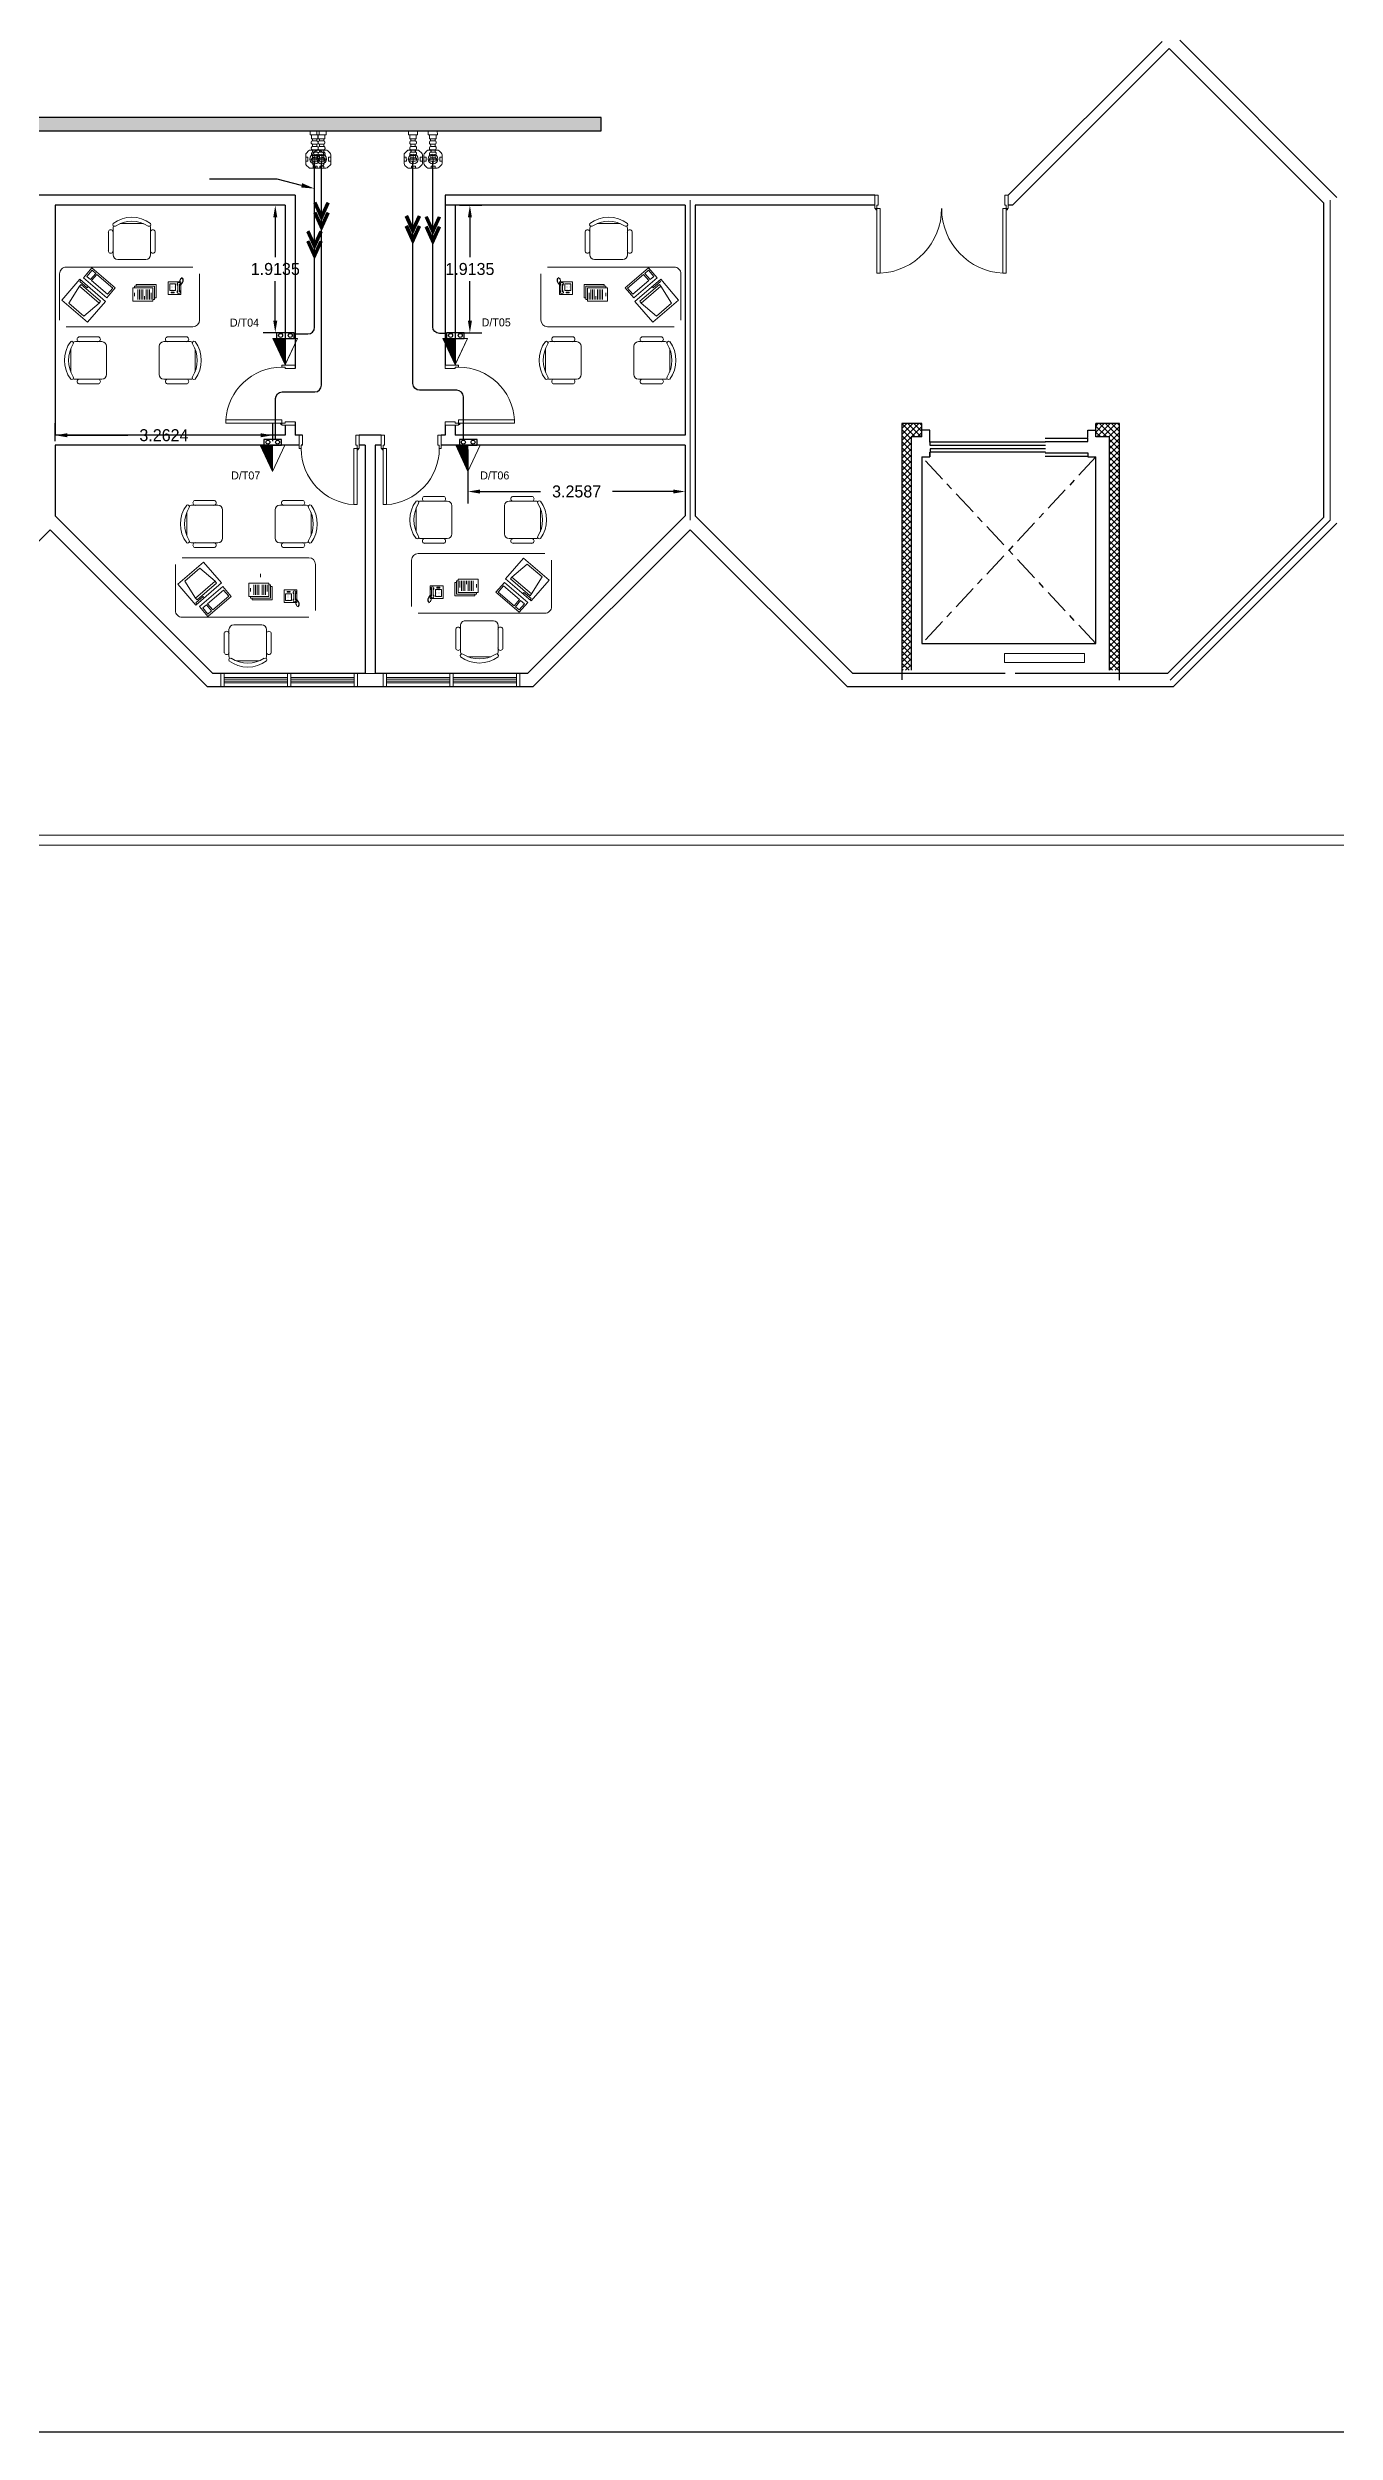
# Model space of a CAD drawing. Extents: x -3700 to 3801, y 313 to 399.
# Drawn here: x 74.96 to 94.27, y 312.72 to 348.49 of the extents above; entities that cross this region are included whole.
import ezdxf
from ezdxf import colors
from ezdxf.entities.mleader import LeaderData, LeaderLine
from ezdxf.enums import TextEntityAlignment as Align
from ezdxf.math import Vec2, Vec3

# ---------------------------------------------------------------- set-up
doc = ezdxf.new("R2010")
doc.units = 0
doc.header["$LTSCALE"] = 0.15
doc.linetypes.add('CENTERX2', pattern=[4, 2.5, -0.5, 0.5, -0.5])
doc.linetypes.add('CONTINOUS', pattern=[0])
doc.layers.get('0').update_dxf_attribs({"color": 252})
doc.layers.get('Defpoints').update_dxf_attribs({"color": 252})
for name, color, linetype, lineweight in [('0 LEGEND', 140, 'Continuous', 0), ('anal', 252, 'Continuous', 20), ('DOOR', 252, 'Continuous', 20), ('EL-PULL BOX-50', 3, 'Continuous', 0), ('elev', 252, 'Continuous', 9), ('sofa', 252, 'Continuous', 9), ('T-STRUCTURED', 7, 'Continuous', 0), ('TMG-LC-ACCEORISE', 1, 'Continuous', 0), ('wall', 252, 'Continuous', 30)]:
    doc.layers.add(name, color=color, linetype=linetype, lineweight=lineweight)
for name, color, linetype in [('0 sockets', 252, 'Continuous'), ('0 sound', 252, 'Continuous'), ('0 WIRINF', 2, 'Continuous'), ('AUTOINCR', 7, 'Continuous'), ('bound', 252, 'Continuous'), ('CPTOOLS-TRAY', 1, 'Continuous'), ('d1', 252, 'Continuous')]:
    doc.layers.add(name, color=color, linetype=linetype)
doc.dimstyles.get("Standard").update_dxf_attribs({"dimtxt": 0.18, "dimasz": 0.18, "dimexe": 0.18, "dimexo": 0.0625, "dimgap": 0.09, "dimtad": 0, "dimtih": 1, "dimtoh": 1, "dimdec": 4, "dimzin": 0, "dimdsep": 46, "dimtxsty": 'Standard', "dimcen": 0.09, "dimadec": 0, "dimazin": 0, "dimtfac": 1, "dimtdec": 4, "dimtofl": 0, "dimtmove": 0, "dimatfit": 3, "dimfxl": 1, "dimtolj": 1, "dimtzin": 0, "dimarcsym": 0})

# ---------------------------------------------------------------- blocks, each defined once
blk = doc.blocks.new('CHAIR7')
for p, q in [((0, 9), (0, -9)), ((20, 12), (3, 12)), ((5.1, 15), (17.9, 15)), ((23, -7.4), (23, 7.4)), ((3, -12), (20, -12)), ((5.1, -15), (17.9, -15))]:
    blk.add_line(p, q)
for centre, radius, start, end in [((3, 9), 3, 90, 180), ((5.6, 13.5), 1.56, 73.7398, 286.2602), ((17.4, 13.5), 1.56, 253.7398, 106.2602), ((20, 9), 3, 62.4156, 90), ((22.3, 11.1), 1.1, 53.3099, 212.0274), ((4.8, 0), 19.6, 327.5758, 32.4242), ((7, 0), 20, 323.1301, 36.8699), ((3, -9), 3, 180, 270), ((5.6, -13.5), 1.56, 73.7398, 286.2602), ((17.4, -13.5), 1.56, 253.7398, 106.2602), ((20, -9), 3, 270, 297.5844), ((22.3, -11.1), 1.1, 147.9726, 306.6901)]:
    blk.add_arc(centre, radius, start, end)
blk = doc.blocks.new('RECTANG')
for p, q in [((1, 1), (0, 1)), ((0, 1), (0, 0)), ((1, 0), (1, 1)), ((0, 0), (1, 0))]:
    blk.add_line(p, q)
blk = doc.blocks.new('IBMAT', base_point=(61, 306))
for p, q in [((75, 307), (75, 306)), ((81, 307), (75, 307)), ((81, 306), (81, 307))]:
    blk.add_line(p, q)
at = {"xscale": 21, "yscale": 17, "zscale": 21}
blk.add_blockref('RECTANG', (61, 306), dxfattribs=at)
blk = doc.blocks.new('KEYBOARD', base_point=(60, 294))
for p, xscale, yscale, zscale in [((60, 294), 19, 8, 19), ((61, 295), 13, 5, 13), ((75, 295), 3, 5, 3)]:
    blk.add_blockref('RECTANG', p, dxfattribs=dict(xscale=xscale, yscale=yscale, zscale=zscale))
blk = doc.blocks.new('FNCOMP')
for p, q in [((-6.6, 16.2), (-8.5, 3.5)), ((6.1, 16.2), (-6.6, 16.2)), ((8, 3.5), (6.1, 16.2)), ((-8.5, 3.5), (-8.5, 2)), ((8, 3.5), (-8.5, 3.5)), ((-8.5, 2), (8, 2)), ((8, 2), (8, 3.5))]:
    blk.add_line(p, q)
at = {"xscale": 1.033846153846154, "yscale": 1.033846153846154, "zscale": 1.033846153846154}
for name, p in [('IBMAT', (-10.9, 0)), ('KEYBOARD', (-10, -10.5))]:
    blk.add_blockref(name, p, dxfattribs=at)
blk = doc.blocks.new('FNPHONE')
for p, q in [((-9.1, 0.2), (-9.7, 0)), ((-8.9, 0.6), (-9.5, 0.4)), ((-8.7, 1), (-9.3, 0.8)), ((-8.5, 1.4), (-9.1, 1.2)), ((-8.3, 1.8), (-8.9, 1.6)), ((-7.1, 0.6), (-7.5, -0.6)), ((-7.3, 6.5), (-7.3, 1.5)), ((-6.3, 6.5), (-6.3, 1.5)), ((-3.9, 4.8), (-3.9, 4.8)), ((-3.9, 3.9), (-3.9, 3.9)), ((-3.9, 3), (-3.9, 3)), ((-3.9, 2), (-3.9, 2)), ((-2.9, 4.8), (-2.9, 4.8)), ((-2.9, 3.9), (-2.9, 3.9)), ((-2.9, 3), (-2.9, 3)), ((-2.9, 2), (-2.9, 2)), ((-2, 4.8), (-2, 4.8)), ((-2, 3.9), (-2, 3.9)), ((-2, 3), (-2, 3)), ((-2, 2), (-2, 2)), ((-9.3, -0.2), (-9.9, -0.4)), ((-9.3, -0.6), (-9.9, -0.8)), ((-9.3, -1), (-9.9, -1.2)), ((-9.3, -1.4), (-9.9, -1.6)), ((-9.1, -1.8), (-9.7, -2)), ((-8.9, -2.2), (-9.5, -2.4)), ((-8.4, -2.5), (-9, -2.7)), ((-7.9, -2), (-8.5, -2.2)), ((-7.7, -1.6), (-8.3, -1.8)), ((-7.5, -1.2), (-8.1, -1.4)), ((-7.3, -0.8), (-7.9, -1))]:
    blk.add_line(p, q)
for centre, start, end in [((-6.8, 6.5), 298.4915, 241.5085), ((-6.8, 1.5), 118.4915, 61.5085)]:
    blk.add_arc(centre, 1.05, start, end)
for p, xscale, yscale, zscale in [((-8.2, 0), 8.20528234483245, 8.104073169521023, 8.20528234483245), ((-4.8, 1.3), 3.75, 4.375, 3.75), ((-4, 6.7), 2.03125, 0.46875, 2.03125)]:
    blk.add_blockref('RECTANG', p, dxfattribs=dict(xscale=xscale, yscale=yscale, zscale=zscale))
blk = doc.blocks.new('D90')
at = {"layer": 'DOOR'}
for points in [[(0.03, 0.2), (0.03, 1.04), (0.078, 1.04), (0.078, 0.2)], [(0.03, 0.2), (0, 0.2), (0, 0), (0.05, 0), (0.05, 0.15), (0.03, 0.15)], [(0.87, 0.2), (0.9, 0.2), (0.9, 0), (0.85, 0), (0.85, 0.15), (0.87, 0.15)]]:
    blk.add_lwpolyline(points, close=True, dxfattribs=at)
blk.add_circle((0.02, 0.21), 0.01, dxfattribs=at)
blk.add_arc((0.025, 0.197), 0.845, 0.2218, 86.3889, dxfattribs=at)
blk = doc.blocks.new('ARCH')
at = {"layer": 'wall'}
h = blk.add_hatch(dxfattribs=at)
h.set_pattern_fill('ANSI37', color=256, scale=0.02, style=0)
h.set_pattern_definition([(45, (-280.2, 3), (-0.044901281, 0.044901281), []), (135, (-280.2, 3), (-0.044901281, -0.044901281), [])])
h.paths.add_polyline_path([(91.036, 342.849), (90.684, 342.849), (90.684, 342.649), (90.886, 342.649), (90.886, 339.15), (91.036, 339.15)])
h.paths.add_polyline_path([(87.914, 342.649), (88.074, 342.649), (88.074, 342.849), (87.774, 342.849), (87.774, 339.15), (87.914, 339.15)])
at = {"layer": 'anal'}
for p, q in [((84.6, 341.4), (84.6, 346.2)), ((84.6, 346.2), (84.6, 341.4)), ((84.6, 341.4), (84.6, 346.2)), ((84.6, 346.2), (84.6, 341.4)), ((94.2, 346.2), (94.2, 341.4)), ((94.2, 341.4), (94.2, 346.2)), ((94.2, 341.4), (91.8, 339)), ((91.8, 339), (94.2, 341.4)), ((77.558, 339.1), (79.608, 339.1)), ((77.558, 339), (77.558, 339.1)), ((77.608, 339.1), (77.608, 338.9)), ((78.558, 339.1), (78.558, 338.9)), ((78.608, 339.1), (78.608, 338.9)), ((79.558, 339.1), (79.558, 338.9)), ((79.608, 339), (79.608, 339.1)), ((79.725, 339.1), (79.875, 339.1)), ((79.992, 339), (79.992, 339.1)), ((82.042, 339.1), (79.992, 339.1)), ((80.042, 339.1), (80.042, 338.9)), ((80.992, 339.1), (80.992, 338.9)), ((81.042, 339.1), (81.042, 338.9)), ((81.992, 339.1), (81.992, 338.9)), ((82.042, 339), (82.042, 339.1)), ((77.558, 339), (77.558, 338.9)), ((77.558, 338.9), (79.608, 338.9)), ((77.608, 339.04), (78.558, 339.04)), ((77.608, 339.015), (78.558, 339.015)), ((77.608, 339), (77.608, 338.9)), ((77.608, 338.985), (78.558, 338.985)), ((77.608, 338.96), (78.558, 338.96)), ((78.608, 339.04), (79.558, 339.04)), ((78.608, 339.015), (79.558, 339.015)), ((78.608, 338.985), (79.558, 338.985)), ((78.608, 338.96), (79.558, 338.96)), ((79.558, 339), (79.558, 338.9)), ((79.608, 339), (79.608, 338.9)), ((79.992, 339), (79.992, 338.9)), ((82.042, 338.9), (79.992, 338.9)), ((80.992, 339.04), (80.042, 339.04)), ((80.992, 339.015), (80.042, 339.015)), ((80.042, 339), (80.042, 338.9)), ((80.992, 338.985), (80.042, 338.985)), ((80.992, 338.96), (80.042, 338.96)), ((81.992, 339.04), (81.042, 339.04)), ((81.992, 339.015), (81.042, 339.015)), ((81.992, 338.985), (81.042, 338.985)), ((81.992, 338.96), (81.042, 338.96)), ((81.992, 339), (81.992, 338.9)), ((82.042, 339), (82.042, 338.9)), ((96.525, 336.675), (58.125, 336.675)), ((96.675, 336.525), (60, 336.525))]:
    blk.add_line(p, q, dxfattribs=at)
at = {"layer": 'bound', "color": 2}
blk.add_lwpolyline([(91.902, 377.348), (94.426, 377.348), (94.426, 312.722), (-14.994, 312.722), (-14.994, 377.09), (94.639, 377.09)], dxfattribs=at)
at = {"layer": 'd1', "linetype": 'CENTERX2'}
for p, q in [((90.684, 342.349), (88.074, 339.55)), ((90.684, 339.55), (88.074, 342.349))]:
    blk.add_line(p, q, dxfattribs=at)
at = {"layer": 'd1', "ltscale": 0.5}
for p, q in [((89.926, 342.569), (88.198, 342.569)), ((88.198, 342.519), (88.198, 342.569)), ((89.926, 342.519), (88.198, 342.519)), ((89.926, 342.469), (88.198, 342.469)), ((88.198, 342.469), (88.198, 342.419)), ((89.926, 342.419), (88.198, 342.419)), ((89.924, 342.629), (90.564, 342.629)), ((89.924, 342.579), (90.564, 342.579)), ((89.924, 342.409), (90.564, 342.409)), ((89.924, 342.359), (90.564, 342.359)), ((90.564, 342.579), (90.564, 342.629)), ((90.564, 342.409), (90.564, 342.359))]:
    blk.add_line(p, q, dxfattribs=at)
at = {"layer": 'DOOR'}
for p, q in [((89.369, 346.275), (89.319, 346.275)), ((87.419, 346.125), (87.399, 346.125)), ((89.339, 346.125), (89.319, 346.125))]:
    blk.add_line(p, q, dxfattribs=at)
for points in [[(87.399, 346.075), (87.369, 346.075), (87.369, 346.275), (87.419, 346.275), (87.419, 346.125), (87.399, 346.125)], [(87.399, 346.075), (87.399, 345.105), (87.449, 345.105), (87.449, 346.075)], [(89.339, 346.075), (89.339, 345.105), (89.289, 345.105), (89.289, 346.075)]]:
    blk.add_lwpolyline(points, close=True, dxfattribs=at)
for points in [[(89.319, 346.275), (89.319, 346.125)], [(89.339, 346.125), (89.339, 346.075), (89.369, 346.075), (89.369, 346.275)]]:
    blk.add_lwpolyline(points, dxfattribs=at)
for centre in [(87.389, 346.065), (89.349, 346.065)]:
    blk.add_circle(centre, 0.01, dxfattribs=at)
for centre, start, end in [((87.399, 346.075), 272.9508, 0), ((89.342, 346.075), 180, 267.0492)]:
    blk.add_arc(centre, 0.971, start, end, dxfattribs=at)
at = {"layer": 'elev'}
for p, q in [((89.313, 339.403), (89.313, 339.267)), ((90.511, 339.403), (89.313, 339.403)), ((89.313, 339.267), (90.511, 339.267)), ((90.511, 339.267), (90.511, 339.403))]:
    blk.add_line(p, q, dxfattribs=at)
at = {"layer": 'sofa'}
for p, q in [((77.241, 344.403), (77.241, 345.098)), ((82.359, 344.403), (82.359, 345.098)), ((75.241, 344.303), (77.141, 344.303)), ((84.359, 344.303), (82.459, 344.303)), ((84.359, 344.303), (82.459, 344.303)), ((82.42, 340.901), (80.52, 340.901)), ((76.979, 340.839), (78.879, 340.839)), ((78.979, 340.739), (78.979, 340.045)), ((80.42, 340.801), (80.42, 340.106))]:
    blk.add_line(p, q, dxfattribs=at)
for points in [[(77.141, 345.198), (75.241, 345.198, 0.414214), (75.141, 345.098), (75.141, 344.403)], [(82.459, 345.198), (84.359, 345.198, -0.414214), (84.459, 345.098), (84.459, 344.403)], [(78.879, 339.945), (76.979, 339.945, -0.414214), (76.879, 340.045), (76.879, 340.739)], [(80.52, 340.006), (82.42, 340.006, 0.414214), (82.52, 340.106), (82.52, 340.801)]]:
    blk.add_lwpolyline(points, format="xyb", dxfattribs=at)
for points in [[(76.239, 344.686), (76.539, 344.686), (76.539, 344.886), (76.239, 344.886), (76.239, 344.686)], [(76.539, 344.711), (76.564, 344.711), (76.564, 344.911), (76.264, 344.911), (76.264, 344.886)], [(76.264, 344.761), (76.264, 344.811)], [(76.564, 344.736), (76.589, 344.736), (76.589, 344.936), (76.289, 344.936), (76.289, 344.911)], [(76.314, 344.711), (76.314, 344.861)], [(76.339, 344.711), (76.339, 344.861)], [(76.364, 344.711), (76.364, 344.861)], [(76.389, 344.711), (76.389, 344.861)], [(76.439, 344.711), (76.439, 344.861)], [(76.464, 344.711), (76.464, 344.861)], [(76.489, 344.711), (76.489, 344.861)], [(76.514, 344.711), (76.514, 344.811)], [(83.036, 344.736), (83.011, 344.736), (83.011, 344.936), (83.311, 344.936), (83.311, 344.911)], [(83.061, 344.711), (83.036, 344.711), (83.036, 344.911), (83.336, 344.911), (83.336, 344.886)], [(83.361, 344.686), (83.061, 344.686), (83.061, 344.886), (83.361, 344.886), (83.361, 344.686)], [(83.086, 344.711), (83.086, 344.811)], [(83.111, 344.711), (83.111, 344.861)], [(83.136, 344.711), (83.136, 344.861)], [(83.161, 344.711), (83.161, 344.861)], [(83.211, 344.711), (83.211, 344.861)], [(83.236, 344.711), (83.236, 344.861)], [(83.261, 344.711), (83.261, 344.861)], [(83.286, 344.711), (83.286, 344.861)], [(83.336, 344.761), (83.336, 344.811)], [(76.414, 344.711), (76.414, 344.761)], [(83.186, 344.711), (83.186, 344.761)], [(78.153, 340.597), (78.153, 340.547)], [(81.421, 340.518), (81.121, 340.518), (81.121, 340.318), (81.421, 340.318), (81.421, 340.518)], [(77.978, 340.456), (78.278, 340.456), (78.278, 340.256), (77.978, 340.256), (77.978, 340.456)], [(78.278, 340.431), (78.303, 340.431), (78.303, 340.231), (78.003, 340.231), (78.003, 340.256)], [(78.003, 340.381), (78.003, 340.331)], [(78.303, 340.406), (78.328, 340.406), (78.328, 340.206), (78.028, 340.206), (78.028, 340.231)], [(78.053, 340.431), (78.053, 340.281)], [(78.078, 340.431), (78.078, 340.281)], [(78.103, 340.431), (78.103, 340.281)], [(78.128, 340.431), (78.128, 340.281)], [(78.178, 340.431), (78.178, 340.281)], [(78.203, 340.431), (78.203, 340.281)], [(78.228, 340.431), (78.228, 340.281)], [(78.253, 340.431), (78.253, 340.331)], [(81.096, 340.468), (81.071, 340.468), (81.071, 340.268), (81.371, 340.268), (81.371, 340.293)], [(81.121, 340.493), (81.096, 340.493), (81.096, 340.293), (81.396, 340.293), (81.396, 340.318)], [(81.146, 340.493), (81.146, 340.393)], [(81.171, 340.493), (81.171, 340.343)], [(81.196, 340.493), (81.196, 340.343)], [(81.221, 340.493), (81.221, 340.343)], [(81.246, 340.493), (81.246, 340.443)], [(81.271, 340.493), (81.271, 340.343)], [(81.296, 340.493), (81.296, 340.343)], [(81.321, 340.493), (81.321, 340.343)], [(81.346, 340.493), (81.346, 340.343)], [(81.396, 340.443), (81.396, 340.393)]]:
    blk.add_lwpolyline(points, dxfattribs=at)
for centre, start, end in [((77.141, 344.403), 270, 0), ((82.459, 344.403), 180, 270), ((82.459, 344.403), 180, 270), ((80.52, 340.801), 90, 180), ((78.879, 340.739), 0, 90)]:
    blk.add_arc(centre, 0.1, start, end, dxfattribs=at)
at = {"layer": 'wall'}
for p, q in [((91.676, 348.582), (89.369, 346.275)), ((91.782, 348.476), (89.431, 346.125)), ((91.782, 348.476), (94.1, 346.159)), ((91.941, 348.6), (94.3, 346.241)), ((78.675, 346.275), (71.325, 346.275)), ((78.675, 346.275), (78.675, 343.676)), ((86.925, 346.275), (80.925, 346.275)), ((80.925, 346.275), (80.925, 343.726)), ((87.369, 346.275), (86.4, 346.275)), ((78.525, 346.125), (75.075, 346.125)), ((75.075, 346.125), (75.075, 342.675)), ((78.525, 346.125), (78.525, 343.726)), ((84.525, 346.125), (80.925, 346.125)), ((81.075, 346.125), (81.075, 343.726)), ((84.525, 346.125), (84.525, 342.675)), ((84.675, 346.125), (84.675, 342.675)), ((87.369, 346.125), (84.675, 346.125)), ((87.369, 346.125), (86.4, 346.125)), ((89.431, 346.125), (89.369, 346.125)), ((94.1, 346.159), (94.1, 342.675)), ((78.525, 342.675), (75.075, 342.675)), ((78.525, 342.826), (78.525, 342.675)), ((78.675, 342.876), (78.675, 342.675)), ((78.784, 342.675), (78.675, 342.675)), ((79.966, 342.675), (79.634, 342.675)), ((80.925, 342.675), (80.866, 342.675)), ((80.925, 342.826), (80.925, 342.675)), ((81.075, 342.826), (81.075, 342.675)), ((84.525, 342.675), (81.075, 342.675)), ((84.675, 342.689), (84.675, 341.466)), ((88.074, 342.849), (87.774, 342.849)), ((87.774, 342.849), (87.774, 339.005)), ((87.914, 342.649), (87.914, 339.15)), ((88.074, 342.649), (87.914, 342.649)), ((88.074, 342.649), (88.074, 342.849)), ((88.194, 342.749), (88.074, 342.749)), ((88.194, 342.569), (88.194, 342.749)), ((90.564, 342.639), (90.564, 342.749)), ((90.564, 342.749), (90.684, 342.749)), ((90.684, 342.649), (90.684, 342.849)), ((90.684, 342.649), (90.684, 342.849)), ((91.036, 342.849), (90.684, 342.849)), ((91.036, 342.849), (90.684, 342.849)), ((90.888, 342.649), (90.684, 342.649)), ((90.886, 342.649), (90.684, 342.649)), ((90.886, 339.15), (90.886, 342.649)), ((91.036, 339), (91.036, 342.849)), ((94.1, 342.686), (94.1, 341.441)), ((75.075, 342.525), (75.075, 341.466)), ((78.734, 342.525), (75.075, 342.525)), ((78.784, 342.525), (78.764, 342.525)), ((79.725, 342.525), (79.634, 342.525)), ((79.725, 342.525), (79.725, 339.1)), ((79.875, 342.525), (79.875, 339.1)), ((79.966, 342.525), (79.875, 342.525)), ((84.525, 342.525), (80.866, 342.525)), ((84.525, 342.525), (84.525, 341.466)), ((88.074, 342.349), (88.074, 339.55)), ((88.074, 342.349), (88.194, 342.349)), ((88.194, 342.349), (88.194, 342.42)), ((88.194, 342.409), (88.194, 342.349)), ((90.564, 342.349), (90.684, 342.349)), ((90.684, 339.55), (90.684, 342.349)), ((75, 341.259), (72.641, 338.9)), ((77.359, 338.9), (75, 341.259)), ((77.441, 339.1), (75.075, 341.466)), ((84.525, 341.466), (82.159, 339.1)), ((84.6, 341.259), (82.241, 338.9)), ((86.959, 338.9), (84.6, 341.259)), ((87.041, 339.1), (84.675, 341.466)), ((94.1, 341.441), (91.759, 339.1)), ((94.3, 341.359), (91.841, 338.9)), ((88.074, 339.55), (90.684, 339.55)), ((79.725, 339.1), (77.441, 339.1)), ((79.725, 339.1), (77.441, 339.1)), ((82.159, 339.1), (79.875, 339.1)), ((82.159, 339.1), (79.875, 339.1)), ((89.325, 339.1), (87.041, 339.1)), ((91.759, 339.1), (89.475, 339.1)), ((82.241, 338.9), (77.359, 338.9)), ((82.241, 338.9), (77.359, 338.9)), ((91.841, 338.9), (86.959, 338.9))]:
    blk.add_line(p, q, dxfattribs=at)
at = {"layer": 'DOOR'}
for p, rotation in [((78.675, 342.826), 90), ((79.634, 342.675), 180)]:
    blk.add_blockref('D90', p, dxfattribs=dict(at, rotation=rotation))
at = {"layer": 'DOOR', "xscale": -1}
for p, rotation in [((80.925, 342.826), 270), ((79.966, 342.675), 180)]:
    blk.add_blockref('D90', p, dxfattribs=dict(at, rotation=rotation))
at = {"layer": 'sofa'}
for name, p, xscale, yscale, zscale, rotation in [('CHAIR7', (76.224, 345.312), 0.0234375, 0.0234375, 0.0234375, 90), ('CHAIR7', (83.376, 345.312), -0.0234375, 0.0234375, 0.0234375, 270), ('FNCOMP', (75.636, 344.85), 0.02343749999997079, 0.02343749999997079, 0.02343749999997079, 139.3987053547845), ('FNCOMP', (83.964, 344.85), -0.02343749999997079, 0.0234375, 0.0234375, 220.6012946452155), ('FNPHONE', (76.768, 344.977), 0.0234375, 0.0234375, 0.0234375, 180), ('FNPHONE', (82.832, 344.977), -0.0234375, 0.0234375, 0.0234375, 180), ('CHAIR7', (75.847, 343.798), 0.0234375, 0.0234375, 0.0234375, 180), ('CHAIR7', (76.634, 343.798), -0.0234375, 0.0234375, 0.0234375, 180), ('CHAIR7', (82.966, 343.798), 0.0234375, 0.0234375, 0.0234375, 180), ('CHAIR7', (83.753, 343.798), -0.0234375, 0.0234375, 0.0234375, 180), ('FNCOMP', (77.375, 340.293), -0.02343749999997079, 0.0234375, 0.0234375, 40.60129464521547), ('FNCOMP', (82.024, 340.355), 0.02343749999997079, 0.02343749999997079, 0.02343749999997079, 319.3987053547845), ('CHAIR7', (77.963, 339.83), -0.0234375, 0.0234375, 0.0234375, 90), ('CHAIR7', (81.436, 339.892), 0.0234375, 0.0234375, 0.0234375, 270)]:
    blk.add_blockref(name, p, dxfattribs=dict(at, xscale=xscale, yscale=yscale, zscale=zscale, rotation=rotation))
at = {"layer": 'sofa', "yscale": 0.0234375, "zscale": 0.0234375}
for name, p, xscale in [('CHAIR7', (77.586, 341.344), -0.0234375), ('CHAIR7', (78.373, 341.344), 0.0234375), ('CHAIR7', (81.026, 341.406), -0.0234375), ('CHAIR7', (81.813, 341.406), 0.0234375), ('FNPHONE', (78.507, 340.165), -0.0234375), ('FNPHONE', (80.892, 340.227), 0.0234375)]:
    blk.add_blockref(name, p, dxfattribs=dict(at, xscale=xscale))
blk = doc.blocks.new('DAR-DB112-B1-TI0003_dwg__U74-18406553-LEGEND')
at = {"layer": 'T-STRUCTURED'}
blk.add_hatch(color=256, dxfattribs=at).paths.add_polyline_path([(0, 0), (0, 295), (-138, 295)])
blk.add_line((0, 295), (0, 0), dxfattribs=at)
at = {"layer": 'T-STRUCTURED', "flags": 128}
blk.add_lwpolyline([(138, 295), (0, 0), (-138, 295)], close=True, dxfattribs=at)
blk = doc.blocks.new('data and tele')
h = blk.add_hatch()
h.set_pattern_fill('ANGLE', color=3)
h.set_pattern_definition([(0, (0, 0), (0, 6.985), [5.08, -1.905]), (90, (0, 0), (-6.985, 4e-16), [5.08, -1.905])])
h.paths.add_polyline_path([(0.106, 0.047, 1), (0.046, 0.047, 1)])
at = {"color": 3}
blk.add_lwpolyline([(-0.129, 0), (0.136, 0), (0.136, 0.086), (-0.129, 0.086)], close=True, dxfattribs=at)
for centre in [(-0.069, 0.047), (0.076, 0.047)]:
    blk.add_circle(centre, 0.03, dxfattribs=at)
at = {"xscale": 0.001331826653845942, "yscale": 0.001331826653845942, "zscale": 0.001331826653845942}
blk.add_blockref('DAR-DB112-B1-TI0003_dwg__U74-18406553-LEGEND', (0, -0.392), dxfattribs=at)
blk = doc.blocks.new('*U169')
at = {"layer": 'CPTOOLS-TRAY'}
h = blk.add_hatch(color=0, dxfattribs=at)
h.dxf.hatch_style = 1
h.paths.add_polyline_path([(0.1, 37.662), (-0.1, 37.662), (-0.1, 0), (0.1, 0)])
at = {"layer": 'CPTOOLS-TRAY', "color": 0}
blk.add_lwpolyline([(0.1, 37.662), (-0.1, 37.662), (-0.1, 0), (0.1, 0)], close=True, dxfattribs=at)
blk = doc.blocks.new('X4I0P7S6Y6')
at = {"layer": '0 sound', "color": 0, "rotation": 270}
blk.add_blockref('*U169', (45.604, 347.34), dxfattribs=at)
blk = doc.blocks.new('JUNCTION BOX 2')
at = {"layer": 'TMG-LC-ACCEORISE', "color": 1, "ltscale": 0.4}
blk.add_lwpolyline([(-27, -85), (27, -85, 0.198912), (40, -79), (54, -66, 0.198912), (59, -53), (59, 2, 0.198912), (54, 15), (40, 28, 0.198912), (27, 34), (-27, 34, 0.198912), (-40, 28), (-54, 15, 0.198912), (-60, 2), (-60, -25), (-60, -53, 0.198912), (-54, -66), (-40, -79, 0.198912)], format="xyb", close=True, dxfattribs=at)
for points in [[(-14, 34), (12, 34), (12, 20), (-14, 20)], [(-60, -12), (-60, -39), (-45, -39), (-45, -12)], [(-14, -85), (12, -85), (12, -71), (-14, -71)], [(59, -12), (59, -39), (45, -39), (45, -12)]]:
    blk.add_lwpolyline(points, close=True, dxfattribs=at)
at = {"layer": 'TMG-LC-ACCEORISE', "color": 1}
for points in [[(0, 7), (0, -58)], [(-32, -25), (32, -25)]]:
    blk.add_lwpolyline(points, dxfattribs=at)
blk.add_circle((0, -25), 32.2, dxfattribs=at)
blk = doc.blocks.new('EMT CON. ADAPTER')
at = {"linetype": 'CONTINOUS'}
for points in [[(-60, 25), (-60, -25), (-30, -25), (-30, 25)], [(0, 35), (-30, 35), (-30, -35), (0, -35)]]:
    blk.add_lwpolyline(points, close=True, dxfattribs=at)
blk = doc.blocks.new('WERG')
at = {"layer": '0 LEGEND', "color": 1, "ltscale": 0.05}
for p, q in [((-43, 16), (-43, -16)), ((-27, 26), (-33, 26)), ((-17, 17), (0, 17)), ((-17, -16), (-17, 16)), ((-33, -26), (-27, -26)), ((-17, -17), (0, -17))]:
    blk.add_line(p, q, dxfattribs=at)
for centre, start, end in [((-33, 16), 90.0002, 180.0002), ((-27, 16), 0.0002, 90.0002), ((-33, -16), 180.0002, 270.0002), ((-27, -16), 270.0002, 0.0002)]:
    blk.add_arc(centre, 10, start, end, dxfattribs=at)
blk = doc.blocks.new('*U175')
at = {"layer": '0 LEGEND', "ltscale": 0.05}
for p in [(-189, 0), (-146, 0), (-103, 0), (-60, 0)]:
    blk.add_blockref('WERG', p, dxfattribs=at)
at = {"layer": '0 LEGEND', "ltscale": 0.05, "xscale": -1, "rotation": 180}
blk.add_blockref('EMT CON. ADAPTER', (0, 0), dxfattribs=at)
blk = doc.blocks.new('dd')
at = {"layer": 'EL-PULL BOX-50', "xscale": -0.001952159549914251, "yscale": 0.001952159549914252, "zscale": 0.001952159549914252, "rotation": 270.4385235983306}
blk.add_blockref('*U175', (0, 0), dxfattribs=at)
at = {"layer": 'EL-PULL BOX-50', "extrusion": (-0.000106033, 0.013854, 0.999904), "xscale": -0.002296658294016838, "yscale": 0.002296658294016836, "zscale": 0.002296658294016828, "rotation": 0.4385656867152221}
blk.add_blockref('JUNCTION BOX 2', (0.003, -0.365, -0.001), dxfattribs=at)
blk = doc.blocks.new('*U194')
at = {"layer": '0 sound', "color": 3}
blk.add_blockref('data and tele', (81.075, 344.126), dxfattribs=at)
blk = doc.blocks.new('*U195')
at = {"layer": '0 sound', "color": 3}
blk.add_blockref('data and tele', (81.266, 342.525), dxfattribs=at)
blk = doc.blocks.new('*U196')
at = {"layer": '0 sound', "color": 3}
blk.add_blockref('data and tele', (78.334, 342.525), dxfattribs=at)
blk = doc.blocks.new('*U198')
at = {"layer": '0 sound', "color": 3}
blk.add_blockref('data and tele', (78.525, 344.126), dxfattribs=at)
blk = doc.blocks.new('*D233')
at = {"layer": '0 sound', "color": 0, "lineweight": -2, "transparency": 16777216}
for p, q in [((81.266, 342.463), (81.266, 341.651)), ((84.525, 342.463), (84.525, 341.651)), ((81.446, 341.831), (82.356, 341.831)), ((84.345, 341.831), (83.436, 341.831))]:
    blk.add_line(p, q, dxfattribs=at)
at = {"layer": '0 sound', "color": 0, "transparency": 16777216}
for points in [[(81.446, 341.861), (81.446, 341.801), (81.266, 341.831)], [(84.345, 341.861), (84.345, 341.801), (84.525, 341.831)]]:
    blk.add_solid(points, dxfattribs=at)
at = {"layer": 'Defpoints', "color": 0, "transparency": 16777216}
for p in [(81.266, 342.525), (84.525, 342.525), (84.525, 341.831)]:
    blk.add_point(p, dxfattribs=at)
at = {"layer": '0 sound', "color": 0, "transparency": 16777216, "insert": (82.896, 341.831), "char_height": 0.18, "attachment_point": 5}
blk.add_mtext('\\A1;3.2587', dxfattribs=at)
blk = doc.blocks.new('*D234')
at = {"layer": '0 sound', "color": 0, "lineweight": -2, "transparency": 16777216}
for p, q in [((75.075, 342.587), (75.075, 342.855)), ((75.255, 342.675), (76.166, 342.675)), ((78.157, 342.675), (77.246, 342.675)), ((78.337, 342.587), (78.337, 342.855))]:
    blk.add_line(p, q, dxfattribs=at)
at = {"layer": '0 sound', "color": 0, "transparency": 16777216}
for points in [[(75.255, 342.705), (75.255, 342.645), (75.075, 342.675)], [(78.157, 342.705), (78.157, 342.645), (78.337, 342.675)]]:
    blk.add_solid(points, dxfattribs=at)
at = {"layer": 'Defpoints', "color": 0, "transparency": 16777216}
for p in [(75.075, 342.675), (75.075, 342.525), (78.337, 342.525)]:
    blk.add_point(p, dxfattribs=at)
at = {"layer": '0 sound', "color": 0, "transparency": 16777216, "insert": (76.706, 342.675), "char_height": 0.18, "attachment_point": 5}
blk.add_mtext('\\A1;3.2624', dxfattribs=at)
blk = doc.blocks.new('*D235')
at = {"layer": '0 sound', "color": 0, "lineweight": -2, "transparency": 16777216}
for p, q in [((78.463, 346.125), (78.196, 346.125)), ((78.376, 345.945), (78.376, 345.348)), ((78.376, 344.392), (78.376, 344.988)), ((78.463, 344.212), (78.196, 344.212))]:
    blk.add_line(p, q, dxfattribs=at)
at = {"layer": '0 sound', "color": 0, "transparency": 16777216}
for points in [[(78.346, 345.945), (78.406, 345.945), (78.376, 346.125)], [(78.346, 344.392), (78.406, 344.392), (78.376, 344.212)]]:
    blk.add_solid(points, dxfattribs=at)
at = {"layer": 'Defpoints', "color": 0, "transparency": 16777216}
for p in [(78.376, 346.125), (78.525, 346.125), (78.525, 344.212)]:
    blk.add_point(p, dxfattribs=at)
at = {"layer": '0 sound', "color": 0, "transparency": 16777216, "insert": (78.376, 345.168), "char_height": 0.18, "attachment_point": 5}
blk.add_mtext('\\A1;1.9135', dxfattribs=at)
blk = doc.blocks.new('*D236')
at = {"layer": '0 sound', "color": 0, "lineweight": -2, "transparency": 16777216}
for p, q in [((81.138, 346.125), (81.475, 346.125)), ((81.295, 345.945), (81.295, 345.348)), ((81.295, 344.392), (81.295, 344.988)), ((81.141, 344.212), (81.475, 344.212))]:
    blk.add_line(p, q, dxfattribs=at)
at = {"layer": '0 sound', "color": 0, "transparency": 16777216}
for points in [[(81.265, 345.945), (81.325, 345.945), (81.295, 346.125)], [(81.265, 344.392), (81.325, 344.392), (81.295, 344.212)]]:
    blk.add_solid(points, dxfattribs=at)
at = {"layer": 'Defpoints', "color": 0, "transparency": 16777216}
for p in [(81.075, 346.125), (81.295, 346.125), (81.079, 344.212)]:
    blk.add_point(p, dxfattribs=at)
at = {"layer": '0 sound', "color": 0, "transparency": 16777216, "insert": (81.295, 345.168), "char_height": 0.18, "attachment_point": 5}
blk.add_mtext('\\A1;1.9135', dxfattribs=at)
blk = doc.blocks.new('ds')
h = blk.add_hatch(color=2)
h.dxf.hatch_style = 1
h.paths.add_polyline_path([(0.259, 0.079), (0.245, 0.11), (0, 0), (0.245, -0.11), (0.259, -0.079), (0.084, 0)])
at = {"layer": '0 sockets', "color": 3}
for points in [[(0.245, -0.11), (0, 0), (0.245, 0.11)], [(0.259, -0.079), (0.084, 0), (0.259, 0.079)], [(0.259, 0.079), (0.245, 0.11)], [(0.259, -0.079), (0.245, -0.11)]]:
    blk.add_lwpolyline(points, dxfattribs=at)
blk = doc.blocks.new('qa')
h = blk.add_hatch(color=1)
h.dxf.hatch_style = 1
h.paths.add_polyline_path([(0.259, 0.079), (0.245, 0.11), (0, 0), (0.245, -0.11), (0.259, -0.079), (0.084, 0)])
h.paths.add_polyline_path([(0.408, 0.079), (0.394, 0.11), (0.149, 0), (0.394, -0.11), (0.408, -0.079), (0.233, 0)])
h = blk.add_hatch(color=1)
h.dxf.hatch_style = 1
h.paths.add_polyline_path([(0.259, 0.079), (0.245, 0.11), (0, 0), (0.245, -0.11), (0.259, -0.079), (0.084, 0)])
at = {"layer": '0 sockets', "color": 3}
for p in [(0, 0), (0.149, 0)]:
    blk.add_blockref('ds', p, dxfattribs=at)

msp = doc.modelspace()

# ---------------------------------------------------------------- linework, layer by layer
at = {"layer": '0 sockets', "color": 3}
for points in [[(79.06913, 347.24002), (79.06913, 347.24006)], [(80.44147, 347.24002), (80.44147, 347.24006)], [(80.73807, 347.24002), (80.73807, 347.24006)]]:
    msp.add_lwpolyline(points, dxfattribs=at)
for points in [[(78.37981, 342.61097), (78.37981, 343.225, -0.41421356), (78.47981, 343.325), (78.96913, 343.325, 0.41421356), (79.06913, 343.425), (79.06913, 346.7879)], [(78.661, 344.19419), (78.86538, 344.19419, 0.41421356), (78.96538, 344.29419), (78.96538, 346.7879)], [(81.19762, 342.61097), (81.19762, 343.25, 0.41421356), (81.09762, 343.35), (80.54147, 343.35, -0.41421356), (80.44147, 343.45), (80.44147, 346.7879)], [(80.94638, 344.20158), (80.83807, 344.20158, -0.41421356), (80.73807, 344.30158), (80.73807, 346.7879)]]:
    msp.add_lwpolyline(points, format="xyb", dxfattribs=at)

# ---------------------------------------------------------------- block references
msp.add_blockref('ARCH', (0, 0), dxfattribs=at)
at = {"layer": '0 sound', "color": 1}
msp.add_blockref('X4I0P7S6Y6', (0, 0), dxfattribs=at)
at = {"layer": '0 sound', "color": 3}
for name, p in [('dd', (78.96538, 347.24006)), ('dd', (79.06913, 347.24006)), ('dd', (80.44147, 347.24006)), ('dd', (80.73807, 347.24006)), ('data and tele', (78.525, 344.12553)), ('*U198', (0, 0)), ('data and tele', (81.075, 344.12553)), ('*U194', (0, 0)), ('data and tele', (78.33372, 342.525)), ('*U196', (0, 0)), ('data and tele', (81.26628, 342.525)), ('*U195', (0, 0))]:
    msp.add_blockref(name, p, dxfattribs=at)
at = {"layer": '0 sound', "color": 3, "rotation": 90}
for p in [(79.06913, 345.75789), (80.44147, 345.55745), (80.73807, 345.54474), (78.96538, 345.32919)]:
    msp.add_blockref('qa', p, dxfattribs=at)

# ---------------------------------------------------------------- texts
at = {"layer": 'AUTOINCR', "color": 1}
msp.add_text('D/T04', height=0.12, dxfattribs=at).set_placement((78.13255, 344.26866), align=Align.BOTTOM_RIGHT)
msp.add_text('D/T05', height=0.12, dxfattribs=at).set_placement((81.47099, 344.27219), align=Align.BOTTOM_LEFT)
msp.add_text('D/T07', height=0.12, dxfattribs=at).set_placement((78.15059, 342.13255), align=Align.TOP_RIGHT)
msp.add_text('D/T06', height=0.12, dxfattribs=at).set_placement((81.44941, 342.13255), align=Align.TOP_LEFT)

# ---------------------------------------------------------------- dimensions: what is measured, and where the dimension line sits
at = {"layer": '0 sound', "color": 3}
for base, p1, p2, picture, middle in [((78.3756, 346.125), (78.525, 344.21151), (78.525, 346.125), '*D235', (78.3756, 345.16826)), ((81.29508, 346.125), (81.07869, 344.21151), (81.075, 346.125), '*D236', (81.29508, 345.16826))]:
    dim = msp.add_linear_dim(base=base, p1=p1, p2=p2, angle=90, dimstyle='Standard', dxfattribs=at)
    dim.commit()
    dim.dimension.update_dxf_attribs({"geometry": picture, "text_midpoint": middle})
for base, p1, p2, picture, middle in [((75.075, 342.675), (78.33741, 342.525), (75.075, 342.525), '*D234', (76.70621, 342.675)), ((84.525, 341.8314), (81.26628, 342.525), (84.525, 342.525), '*D233', (82.89564, 341.8314))]:
    dim = msp.add_linear_dim(base=base, p1=p1, p2=p2, dimstyle='Standard', dxfattribs=at)
    dim.commit()
    dim.dimension.update_dxf_attribs({"geometry": picture, "text_midpoint": middle})

# ---------------------------------------------------------------- leaders
at = {"layer": '0 WIRINF', "color": 3}
ml = msp.add_multileader_mtext('Standard', dxfattribs=at)
ml.set_content(' UTP CAT6 CABLE\\P?20 MM EXPOSED UPVC COND\\PTYPICAL', color=3)
ml.set_leader_properties()
ml.build(insert=Vec2(0, 0))
ml.multileader.update_dxf_attribs({"text_right_attachment_type": 6, "dogleg_length": 0.05, "arrow_head_size": 0.2})
ctx = ml.context
ctx.base_point, ctx.char_height, ctx.arrow_head_size, ctx.landing_gap_size = Vec3(77.15, 346.55216), 0.05, 0.2, 0.01
ctx.right_attachment, ctx.text_align_type = 6, 2
notes = []
notes.append((ctx, [(0, (1, 1, 0), (78.40333, 346.51716), (-1, 0), 0.05, [(0, [(78.96538, 346.3744)], 0, [])])]))
ctx.mtext.insert, ctx.mtext.width, ctx.mtext.alignment, ctx.mtext.flow_direction = Vec3(78.34333, 346.57716), 3712.5, 3, 5
ml = msp.add_multileader_mtext('Standard', dxfattribs=at)
ml.set_content(' UTP CAT6 CABLE\\P?20 MM EXPOSED UPVC COND\\PTYPICAL', color=3)
ml.set_leader_properties()
ml.build(insert=Vec2(0, 0))
ml.multileader.update_dxf_attribs({"text_right_attachment_type": 6, "dogleg_length": 0.05, "arrow_head_size": 0.2})
ctx = ml.context
ctx.base_point, ctx.char_height, ctx.arrow_head_size, ctx.landing_gap_size = Vec3(62.79754, 346.68517), 0.05, 0.2, 0.01
ctx.right_attachment = 6
notes.append((ctx, [(0, (1, 1, 0), (62.74754, 346.68517), (1, 0), 0.05, [(0, [(61.475, 346.07569)], 0, [])])]))
ctx.mtext.insert, ctx.mtext.width, ctx.mtext.flow_direction = Vec3(62.80754, 346.71017), 3712.5, 5
for ctx, leaders in notes:
    for number, flags, end, landing, length, lines in leaders:
        leader = LeaderData()
        leader.index, (leader.has_last_leader_line, leader.has_dogleg_vector, leader.attachment_direction) = number, flags
        leader.last_leader_point, leader.dogleg_vector, leader.dogleg_length = Vec3(end), Vec3(landing), length
        for number, points, colour, breaks in lines:
            line = LeaderLine()
            line.index, line.vertices, line.color, line.breaks = number, Vec3.list(points), colors.encode_raw_color(colour), breaks
            leader.lines.append(line)
        ctx.leaders.append(leader)

doc.saveas('drawing.dxf')
